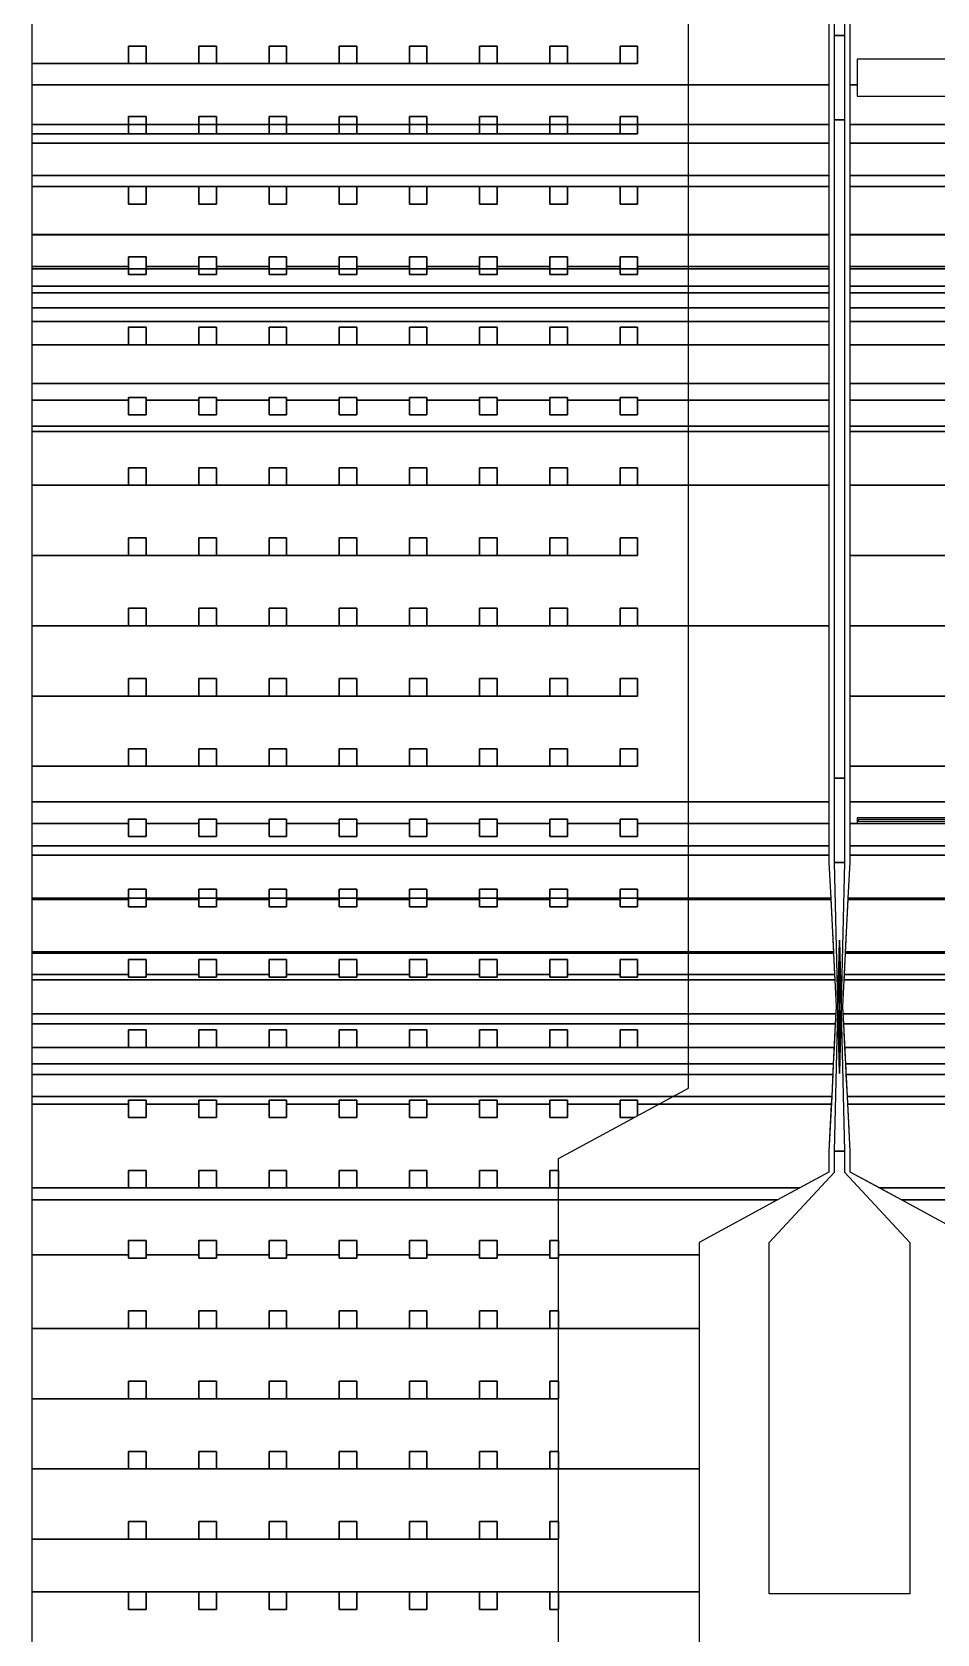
# Model space of a CAD drawing. Extents: x -3500 to 3500, y -3500 to 3500.
# Drawn here: x -3500 to -2211, y -2297 to -18 of the extents above; entities that cross this region are included whole.
import ezdxf

# ---------------------------------------------------------------- set-up
doc = ezdxf.new("R2010")
doc.units = 0
for name, color, linetype in [('L5D0', 3, 'CONTINUOUS'), ('L5D10', 1, 'CONTINUOUS'), ('L5D100', 7, 'CONTINUOUS'), ('L5D101', 6, 'CONTINUOUS'), ('L5D11', 2, 'CONTINUOUS'), ('L5D99', 4, 'CONTINUOUS')]:
    doc.layers.add(name, color=color, linetype=linetype)

# ---------------------------------------------------------------- blocks, each defined once
blk = doc.blocks.new('ground_main_5')
at = {"layer": 'L5D0'}
for points in [[(-3500, -149.2405), (-3500, 373.182), (-2365.09, 373.182), (-2365.09, -149.2405)], [(-3500, -221.622), (-3500, -149.2405), (-2365.09, -149.2405), (-2365.09, -221.622)], [(-3500, -305.463), (-3500, -221.622), (-2365.09, -221.622), (-2365.09, -305.463)], [(-3500, -354.306), (-3500, -305.463), (-2365.09, -305.463), (-2365.09, -354.306)], [(-3500, -388.5185), (-3500, -354.306), (-2365.09, -354.306), (-2365.09, -388.5185)], [(-3500, -429.2405), (-3500, -388.5185), (-2365.09, -388.5185), (-2365.09, -429.2405)], [(-3500, -517.6535), (-3500, -429.2405), (-2365.09, -429.2405), (-2365.09, -517.6535)], [(-3500, -578.2845), (-3500, -517.6535), (-2365.09, -517.6535), (-2365.09, -578.2845)], [(-3500, -1112.841), (-3500, -578.2845), (-2365.09, -578.2845), (-2365.09, -1112.841)], [(-3500, -1175.904), (-3500, -1112.841), (-2365.09, -1112.841), (-2365.09, -1175.904)], [(-3500, -1250.094), (-3500, -1175.904), (-2365.09, -1175.904), (-2365.09, -1199.5), (-2362.545, -1250.094)], [(-3500, -1328.456), (-3500, -1250.094), (-2362.545, -1250.094), (-2358.6035, -1328.456)], [(-3500, -1366.303), (-3500, -1328.456), (-2358.6035, -1328.456), (-2356.7, -1366.303)], [(-3500, -1429.1695), (-3500, -1366.303), (-2356.7, -1366.303), (-2354.766, -1404.75), (-2355.994, -1429.1695)], [(-3500, -1486.16), (-3500, -1429.1695), (-2355.994, -1429.1695), (-2358.861, -1486.16)], [(-3500, -1532.2335), (-3500, -1486.16), (-2358.861, -1486.16), (-2361.1785, -1532.2335)], [(-3500, -1679.6475), (-3500, -1532.2335), (-2361.1785, -1532.2335), (-2365.09, -1610), (-2365.09, -1640), (-2438.4025, -1679.6475)]]:
    blk.add_lwpolyline(points, close=True, dxfattribs=at)
for points in [[(-433.1625, -56.09), (-2324.91, -56.09), (-2324.91, -108.91), (-433.1625, -108.91)], [(-349.5085, -149.2405), (-2334.91, -149.2405), (-2334.91, 373.182)], [(-326.2395, -221.622), (-2334.91, -221.622), (-2334.91, -149.2405), (-349.5085, -149.2405)], [(-358.253, -305.463), (-2334.91, -305.463), (-2334.91, -221.622), (-326.2395, -221.622)], [(-1481.271, -354.306), (-2334.91, -354.306), (-2334.91, -305.463), (-358.253, -305.463)], [(-1525.5185, -388.5185), (-2334.91, -388.5185), (-2334.91, -354.306), (-1481.271, -354.306)], [(-1552.3925, -429.2405), (-2334.91, -429.2405), (-2334.91, -388.5185), (-1525.5185, -388.5185)], [(-1566.7085, -517.6535), (-2334.91, -517.6535), (-2334.91, -429.2405), (-1552.3925, -429.2405)], [(-1551.207, -578.2845), (-2334.91, -578.2845), (-2334.91, -517.6535), (-1566.7085, -517.6535)], [(374.429, -1112.841), (-2334.91, -1112.841), (-2334.91, -578.2845), (-1551.207, -578.2845)], [(-618.759, -1135.725), (-2324.91, -1135.725), (-2324.91, -1143.275), (-618.759, -1143.275)], [(-548.7305, -1175.904), (-2334.91, -1175.904), (-2334.91, -1112.841), (374.429, -1112.841)], [(-527.4825, -1250.094), (-2337.455, -1250.094), (-2334.91, -1199.5), (-2334.91, -1175.904), (-548.7305, -1175.904)], [(-583.027, -1328.456), (-2341.3965, -1328.456), (-2337.455, -1250.094), (-527.4825, -1250.094)], [(-1704.478, -1366.303), (-2343.3, -1366.303), (-2341.3965, -1328.456), (-583.027, -1328.456)], [(-1731.7785, -1429.1695), (-2344.006, -1429.1695), (-2345.234, -1404.75), (-2343.3, -1366.303), (-1704.478, -1366.303)], [(-1722.6335, -1486.16), (-2341.139, -1486.16), (-2344.006, -1429.1695), (-1731.7785, -1429.1695)], [(-1678.36, -1532.2335), (-2338.8215, -1532.2335), (-2341.139, -1486.16), (-1722.6335, -1486.16)], [(1377.7255, -1679.6475), (-2261.5975, -1679.6475), (-2334.91, -1640), (-2334.91, -1610), (-2338.8215, -1532.2335), (-1678.36, -1532.2335)], [(3500, -3500), (-3500, -3500), (-3500, -1679.6475), (-2438.4025, -1679.6475), (-2550, -1740), (-2550, -2440), (-2150, -2440), (-2150, -1740), (-2261.5975, -1679.6475), (1377.7255, -1679.6475)]]:
    blk.add_lwpolyline(points, dxfattribs=at)
blk = doc.blocks.new('TOP_main_5_Cheese_diff')
at = {"layer": 'L5D101'}
for points in [[(-3362.5, -62.5), (-3362.5, -37.5), (-3337.5, -37.5), (-3337.5, -62.5)], [(-3262.5, -62.5), (-3262.5, -37.5), (-3237.5, -37.5), (-3237.5, -62.5)], [(-3162.5, -62.5), (-3162.5, -37.5), (-3137.5, -37.5), (-3137.5, -62.5)], [(-3062.5, -62.5), (-3062.5, -37.5), (-3037.5, -37.5), (-3037.5, -62.5)], [(-2962.5, -62.5), (-2962.5, -37.5), (-2937.5, -37.5), (-2937.5, -62.5)], [(-2862.5, -62.5), (-2862.5, -37.5), (-2837.5, -37.5), (-2837.5, -62.5)], [(-2762.5, -62.5), (-2762.5, -37.5), (-2737.5, -37.5), (-2737.5, -62.5)], [(-2662.5, -62.5), (-2662.5, -37.5), (-2637.5, -37.5), (-2637.5, -62.5)], [(-3362.5, -162.5), (-3362.5, -137.5), (-3337.5, -137.5), (-3337.5, -162.5)], [(-3262.5, -162.5), (-3262.5, -137.5), (-3237.5, -137.5), (-3237.5, -162.5)], [(-3162.5, -162.5), (-3162.5, -137.5), (-3137.5, -137.5), (-3137.5, -162.5)], [(-3062.5, -162.5), (-3062.5, -137.5), (-3037.5, -137.5), (-3037.5, -162.5)], [(-2962.5, -162.5), (-2962.5, -137.5), (-2937.5, -137.5), (-2937.5, -162.5)], [(-2862.5, -162.5), (-2862.5, -137.5), (-2837.5, -137.5), (-2837.5, -162.5)], [(-2762.5, -162.5), (-2762.5, -137.5), (-2737.5, -137.5), (-2737.5, -162.5)], [(-2662.5, -162.5), (-2662.5, -137.5), (-2637.5, -137.5), (-2637.5, -162.5)], [(-3362.5, -262.5), (-3362.5, -237.5), (-3337.5, -237.5), (-3337.5, -262.5)], [(-3262.5, -262.5), (-3262.5, -237.5), (-3237.5, -237.5), (-3237.5, -262.5)], [(-3162.5, -262.5), (-3162.5, -237.5), (-3137.5, -237.5), (-3137.5, -262.5)], [(-3062.5, -262.5), (-3062.5, -237.5), (-3037.5, -237.5), (-3037.5, -262.5)], [(-2962.5, -262.5), (-2962.5, -237.5), (-2937.5, -237.5), (-2937.5, -262.5)], [(-2862.5, -262.5), (-2862.5, -237.5), (-2837.5, -237.5), (-2837.5, -262.5)], [(-2762.5, -262.5), (-2762.5, -237.5), (-2737.5, -237.5), (-2737.5, -262.5)], [(-2662.5, -262.5), (-2662.5, -237.5), (-2637.5, -237.5), (-2637.5, -262.5)], [(-3362.5, -362.5), (-3362.5, -337.5), (-3337.5, -337.5), (-3337.5, -362.5)], [(-3262.5, -362.5), (-3262.5, -337.5), (-3237.5, -337.5), (-3237.5, -362.5)], [(-3162.5, -362.5), (-3162.5, -337.5), (-3137.5, -337.5), (-3137.5, -362.5)], [(-3062.5, -362.5), (-3062.5, -337.5), (-3037.5, -337.5), (-3037.5, -362.5)], [(-2962.5, -362.5), (-2962.5, -337.5), (-2937.5, -337.5), (-2937.5, -362.5)], [(-2862.5, -362.5), (-2862.5, -337.5), (-2837.5, -337.5), (-2837.5, -362.5)], [(-2762.5, -362.5), (-2762.5, -337.5), (-2737.5, -337.5), (-2737.5, -362.5)], [(-2662.5, -362.5), (-2662.5, -337.5), (-2637.5, -337.5), (-2637.5, -362.5)], [(-3362.5, -462.5), (-3362.5, -437.5), (-3337.5, -437.5), (-3337.5, -462.5)], [(-3262.5, -462.5), (-3262.5, -437.5), (-3237.5, -437.5), (-3237.5, -462.5)], [(-3162.5, -462.5), (-3162.5, -437.5), (-3137.5, -437.5), (-3137.5, -462.5)], [(-3062.5, -462.5), (-3062.5, -437.5), (-3037.5, -437.5), (-3037.5, -462.5)], [(-2962.5, -462.5), (-2962.5, -437.5), (-2937.5, -437.5), (-2937.5, -462.5)], [(-2862.5, -462.5), (-2862.5, -437.5), (-2837.5, -437.5), (-2837.5, -462.5)], [(-2762.5, -462.5), (-2762.5, -437.5), (-2737.5, -437.5), (-2737.5, -462.5)], [(-2662.5, -462.5), (-2662.5, -437.5), (-2637.5, -437.5), (-2637.5, -462.5)], [(-3362.5, -562.5), (-3362.5, -537.5), (-3337.5, -537.5), (-3337.5, -562.5)], [(-3262.5, -562.5), (-3262.5, -537.5), (-3237.5, -537.5), (-3237.5, -562.5)], [(-3162.5, -562.5), (-3162.5, -537.5), (-3137.5, -537.5), (-3137.5, -562.5)], [(-3062.5, -562.5), (-3062.5, -537.5), (-3037.5, -537.5), (-3037.5, -562.5)], [(-2962.5, -562.5), (-2962.5, -537.5), (-2937.5, -537.5), (-2937.5, -562.5)], [(-2862.5, -562.5), (-2862.5, -537.5), (-2837.5, -537.5), (-2837.5, -562.5)], [(-2762.5, -562.5), (-2762.5, -537.5), (-2737.5, -537.5), (-2737.5, -562.5)], [(-2662.5, -562.5), (-2662.5, -537.5), (-2637.5, -537.5), (-2637.5, -562.5)], [(-3362.5, -662.5), (-3362.5, -637.5), (-3337.5, -637.5), (-3337.5, -662.5)], [(-3262.5, -662.5), (-3262.5, -637.5), (-3237.5, -637.5), (-3237.5, -662.5)], [(-3162.5, -662.5), (-3162.5, -637.5), (-3137.5, -637.5), (-3137.5, -662.5)], [(-3062.5, -662.5), (-3062.5, -637.5), (-3037.5, -637.5), (-3037.5, -662.5)], [(-2962.5, -662.5), (-2962.5, -637.5), (-2937.5, -637.5), (-2937.5, -662.5)], [(-2862.5, -662.5), (-2862.5, -637.5), (-2837.5, -637.5), (-2837.5, -662.5)], [(-2762.5, -662.5), (-2762.5, -637.5), (-2737.5, -637.5), (-2737.5, -662.5)], [(-2662.5, -662.5), (-2662.5, -637.5), (-2637.5, -637.5), (-2637.5, -662.5)], [(-3362.5, -762.5), (-3362.5, -737.5), (-3337.5, -737.5), (-3337.5, -762.5)], [(-3262.5, -762.5), (-3262.5, -737.5), (-3237.5, -737.5), (-3237.5, -762.5)], [(-3162.5, -762.5), (-3162.5, -737.5), (-3137.5, -737.5), (-3137.5, -762.5)], [(-3062.5, -762.5), (-3062.5, -737.5), (-3037.5, -737.5), (-3037.5, -762.5)], [(-2962.5, -762.5), (-2962.5, -737.5), (-2937.5, -737.5), (-2937.5, -762.5)], [(-2862.5, -762.5), (-2862.5, -737.5), (-2837.5, -737.5), (-2837.5, -762.5)], [(-2762.5, -762.5), (-2762.5, -737.5), (-2737.5, -737.5), (-2737.5, -762.5)], [(-2662.5, -762.5), (-2662.5, -737.5), (-2637.5, -737.5), (-2637.5, -762.5)], [(-3362.5, -862.5), (-3362.5, -837.5), (-3337.5, -837.5), (-3337.5, -862.5)], [(-3262.5, -862.5), (-3262.5, -837.5), (-3237.5, -837.5), (-3237.5, -862.5)], [(-3162.5, -862.5), (-3162.5, -837.5), (-3137.5, -837.5), (-3137.5, -862.5)], [(-3062.5, -862.5), (-3062.5, -837.5), (-3037.5, -837.5), (-3037.5, -862.5)], [(-2962.5, -862.5), (-2962.5, -837.5), (-2937.5, -837.5), (-2937.5, -862.5)], [(-2862.5, -862.5), (-2862.5, -837.5), (-2837.5, -837.5), (-2837.5, -862.5)], [(-2762.5, -862.5), (-2762.5, -837.5), (-2737.5, -837.5), (-2737.5, -862.5)], [(-2662.5, -862.5), (-2662.5, -837.5), (-2637.5, -837.5), (-2637.5, -862.5)], [(-3362.5, -962.5), (-3362.5, -937.5), (-3337.5, -937.5), (-3337.5, -962.5)], [(-3262.5, -962.5), (-3262.5, -937.5), (-3237.5, -937.5), (-3237.5, -962.5)], [(-3162.5, -962.5), (-3162.5, -937.5), (-3137.5, -937.5), (-3137.5, -962.5)], [(-3062.5, -962.5), (-3062.5, -937.5), (-3037.5, -937.5), (-3037.5, -962.5)], [(-2962.5, -962.5), (-2962.5, -937.5), (-2937.5, -937.5), (-2937.5, -962.5)], [(-2862.5, -962.5), (-2862.5, -937.5), (-2837.5, -937.5), (-2837.5, -962.5)], [(-2762.5, -962.5), (-2762.5, -937.5), (-2737.5, -937.5), (-2737.5, -962.5)], [(-2662.5, -962.5), (-2662.5, -937.5), (-2637.5, -937.5), (-2637.5, -962.5)], [(-3362.5, -1062.5), (-3362.5, -1037.5), (-3337.5, -1037.5), (-3337.5, -1062.5)], [(-3262.5, -1062.5), (-3262.5, -1037.5), (-3237.5, -1037.5), (-3237.5, -1062.5)], [(-3162.5, -1062.5), (-3162.5, -1037.5), (-3137.5, -1037.5), (-3137.5, -1062.5)], [(-3062.5, -1062.5), (-3062.5, -1037.5), (-3037.5, -1037.5), (-3037.5, -1062.5)], [(-2962.5, -1062.5), (-2962.5, -1037.5), (-2937.5, -1037.5), (-2937.5, -1062.5)], [(-2862.5, -1062.5), (-2862.5, -1037.5), (-2837.5, -1037.5), (-2837.5, -1062.5)], [(-2762.5, -1062.5), (-2762.5, -1037.5), (-2737.5, -1037.5), (-2737.5, -1062.5)], [(-2662.5, -1062.5), (-2662.5, -1037.5), (-2637.5, -1037.5), (-2637.5, -1062.5)], [(-3362.5, -1162.5), (-3362.5, -1137.5), (-3337.5, -1137.5), (-3337.5, -1162.5)], [(-3262.5, -1162.5), (-3262.5, -1137.5), (-3237.5, -1137.5), (-3237.5, -1162.5)], [(-3162.5, -1162.5), (-3162.5, -1137.5), (-3137.5, -1137.5), (-3137.5, -1162.5)], [(-3062.5, -1162.5), (-3062.5, -1137.5), (-3037.5, -1137.5), (-3037.5, -1162.5)], [(-2962.5, -1162.5), (-2962.5, -1137.5), (-2937.5, -1137.5), (-2937.5, -1162.5)], [(-2862.5, -1162.5), (-2862.5, -1137.5), (-2837.5, -1137.5), (-2837.5, -1162.5)], [(-2762.5, -1162.5), (-2762.5, -1137.5), (-2737.5, -1137.5), (-2737.5, -1162.5)], [(-2662.5, -1162.5), (-2662.5, -1137.5), (-2637.5, -1137.5), (-2637.5, -1162.5)], [(-3362.5, -1262.5), (-3362.5, -1237.5), (-3337.5, -1237.5), (-3337.5, -1262.5)], [(-3262.5, -1262.5), (-3262.5, -1237.5), (-3237.5, -1237.5), (-3237.5, -1262.5)], [(-3162.5, -1262.5), (-3162.5, -1237.5), (-3137.5, -1237.5), (-3137.5, -1262.5)], [(-3062.5, -1262.5), (-3062.5, -1237.5), (-3037.5, -1237.5), (-3037.5, -1262.5)], [(-2962.5, -1262.5), (-2962.5, -1237.5), (-2937.5, -1237.5), (-2937.5, -1262.5)], [(-2862.5, -1262.5), (-2862.5, -1237.5), (-2837.5, -1237.5), (-2837.5, -1262.5)], [(-2762.5, -1262.5), (-2762.5, -1237.5), (-2737.5, -1237.5), (-2737.5, -1262.5)], [(-2662.5, -1262.5), (-2662.5, -1237.5), (-2637.5, -1237.5), (-2637.5, -1262.5)], [(-3362.5, -1362.5), (-3362.5, -1337.5), (-3337.5, -1337.5), (-3337.5, -1362.5)], [(-3262.5, -1362.5), (-3262.5, -1337.5), (-3237.5, -1337.5), (-3237.5, -1362.5)], [(-3162.5, -1362.5), (-3162.5, -1337.5), (-3137.5, -1337.5), (-3137.5, -1362.5)], [(-3062.5, -1362.5), (-3062.5, -1337.5), (-3037.5, -1337.5), (-3037.5, -1362.5)], [(-2962.5, -1362.5), (-2962.5, -1337.5), (-2937.5, -1337.5), (-2937.5, -1362.5)], [(-2862.5, -1362.5), (-2862.5, -1337.5), (-2837.5, -1337.5), (-2837.5, -1362.5)], [(-2762.5, -1362.5), (-2762.5, -1337.5), (-2737.5, -1337.5), (-2737.5, -1362.5)], [(-2662.5, -1362.5), (-2662.5, -1337.5), (-2637.5, -1337.5), (-2637.5, -1362.5)], [(-3362.5, -1462.5), (-3362.5, -1437.5), (-3337.5, -1437.5), (-3337.5, -1462.5)], [(-3262.5, -1462.5), (-3262.5, -1437.5), (-3237.5, -1437.5), (-3237.5, -1462.5)], [(-3162.5, -1462.5), (-3162.5, -1437.5), (-3137.5, -1437.5), (-3137.5, -1462.5)], [(-3062.5, -1462.5), (-3062.5, -1437.5), (-3037.5, -1437.5), (-3037.5, -1462.5)], [(-2962.5, -1462.5), (-2962.5, -1437.5), (-2937.5, -1437.5), (-2937.5, -1462.5)], [(-2862.5, -1462.5), (-2862.5, -1437.5), (-2837.5, -1437.5), (-2837.5, -1462.5)], [(-2762.5, -1462.5), (-2762.5, -1437.5), (-2737.5, -1437.5), (-2737.5, -1462.5)], [(-2662.5, -1462.5), (-2662.5, -1437.5), (-2637.5, -1437.5), (-2637.5, -1462.5)], [(-3362.5, -1562.5), (-3362.5, -1537.5), (-3337.5, -1537.5), (-3337.5, -1562.5)], [(-3262.5, -1562.5), (-3262.5, -1537.5), (-3237.5, -1537.5), (-3237.5, -1562.5)], [(-3162.5, -1562.5), (-3162.5, -1537.5), (-3137.5, -1537.5), (-3137.5, -1562.5)], [(-3062.5, -1562.5), (-3062.5, -1537.5), (-3037.5, -1537.5), (-3037.5, -1562.5)], [(-2962.5, -1562.5), (-2962.5, -1537.5), (-2937.5, -1537.5), (-2937.5, -1562.5)], [(-2862.5, -1562.5), (-2862.5, -1537.5), (-2837.5, -1537.5), (-2837.5, -1562.5)], [(-2762.5, -1562.5), (-2762.5, -1537.5), (-2737.5, -1537.5), (-2737.5, -1562.5)], [(-2662.5, -1562.5), (-2662.5, -1537.5), (-2637.5, -1537.5), (-2637.5, -1559.9), (-2642.2, -1562.5)], [(-3362.5, -1662.5), (-3362.5, -1637.5), (-3337.5, -1637.5), (-3337.5, -1662.5)], [(-3262.5, -1662.5), (-3262.5, -1637.5), (-3237.5, -1637.5), (-3237.5, -1662.5)], [(-3162.5, -1662.5), (-3162.5, -1637.5), (-3137.5, -1637.5), (-3137.5, -1662.5)], [(-3062.5, -1662.5), (-3062.5, -1637.5), (-3037.5, -1637.5), (-3037.5, -1662.5)], [(-2962.5, -1662.5), (-2962.5, -1637.5), (-2937.5, -1637.5), (-2937.5, -1662.5)], [(-2862.5, -1662.5), (-2862.5, -1637.5), (-2837.5, -1637.5), (-2837.5, -1662.5)], [(-2762.5, -1662.5), (-2762.5, -1637.5), (-2750, -1637.5), (-2750, -1662.5)], [(-3362.5, -1762.5), (-3362.5, -1737.5), (-3337.5, -1737.5), (-3337.5, -1762.5)], [(-3262.5, -1762.5), (-3262.5, -1737.5), (-3237.5, -1737.5), (-3237.5, -1762.5)], [(-3162.5, -1762.5), (-3162.5, -1737.5), (-3137.5, -1737.5), (-3137.5, -1762.5)], [(-3062.5, -1762.5), (-3062.5, -1737.5), (-3037.5, -1737.5), (-3037.5, -1762.5)], [(-2962.5, -1762.5), (-2962.5, -1737.5), (-2937.5, -1737.5), (-2937.5, -1762.5)], [(-2862.5, -1762.5), (-2862.5, -1737.5), (-2837.5, -1737.5), (-2837.5, -1762.5)], [(-2762.5, -1762.5), (-2762.5, -1737.5), (-2750, -1737.5), (-2750, -1762.5)], [(-3362.5, -1862.5), (-3362.5, -1837.5), (-3337.5, -1837.5), (-3337.5, -1862.5)], [(-3262.5, -1862.5), (-3262.5, -1837.5), (-3237.5, -1837.5), (-3237.5, -1862.5)], [(-3162.5, -1862.5), (-3162.5, -1837.5), (-3137.5, -1837.5), (-3137.5, -1862.5)], [(-3062.5, -1862.5), (-3062.5, -1837.5), (-3037.5, -1837.5), (-3037.5, -1862.5)], [(-2962.5, -1862.5), (-2962.5, -1837.5), (-2937.5, -1837.5), (-2937.5, -1862.5)], [(-2862.5, -1862.5), (-2862.5, -1837.5), (-2837.5, -1837.5), (-2837.5, -1862.5)], [(-2762.5, -1862.5), (-2762.5, -1837.5), (-2750, -1837.5), (-2750, -1862.5)], [(-3362.5, -1962.5), (-3362.5, -1937.5), (-3337.5, -1937.5), (-3337.5, -1962.5)], [(-3262.5, -1962.5), (-3262.5, -1937.5), (-3237.5, -1937.5), (-3237.5, -1962.5)], [(-3162.5, -1962.5), (-3162.5, -1937.5), (-3137.5, -1937.5), (-3137.5, -1962.5)], [(-3062.5, -1962.5), (-3062.5, -1937.5), (-3037.5, -1937.5), (-3037.5, -1962.5)], [(-2962.5, -1962.5), (-2962.5, -1937.5), (-2937.5, -1937.5), (-2937.5, -1962.5)], [(-2862.5, -1962.5), (-2862.5, -1937.5), (-2837.5, -1937.5), (-2837.5, -1962.5)], [(-2762.5, -1962.5), (-2762.5, -1937.5), (-2750, -1937.5), (-2750, -1962.5)], [(-3362.5, -2062.5), (-3362.5, -2037.5), (-3337.5, -2037.5), (-3337.5, -2062.5)], [(-3262.5, -2062.5), (-3262.5, -2037.5), (-3237.5, -2037.5), (-3237.5, -2062.5)], [(-3162.5, -2062.5), (-3162.5, -2037.5), (-3137.5, -2037.5), (-3137.5, -2062.5)], [(-3062.5, -2062.5), (-3062.5, -2037.5), (-3037.5, -2037.5), (-3037.5, -2062.5)], [(-2962.5, -2062.5), (-2962.5, -2037.5), (-2937.5, -2037.5), (-2937.5, -2062.5)], [(-2862.5, -2062.5), (-2862.5, -2037.5), (-2837.5, -2037.5), (-2837.5, -2062.5)], [(-2762.5, -2062.5), (-2762.5, -2037.5), (-2750, -2037.5), (-2750, -2062.5)], [(-3362.5, -2162.5), (-3362.5, -2137.5), (-3337.5, -2137.5), (-3337.5, -2162.5)], [(-3262.5, -2162.5), (-3262.5, -2137.5), (-3237.5, -2137.5), (-3237.5, -2162.5)], [(-3162.5, -2162.5), (-3162.5, -2137.5), (-3137.5, -2137.5), (-3137.5, -2162.5)], [(-3062.5, -2162.5), (-3062.5, -2137.5), (-3037.5, -2137.5), (-3037.5, -2162.5)], [(-2962.5, -2162.5), (-2962.5, -2137.5), (-2937.5, -2137.5), (-2937.5, -2162.5)], [(-2862.5, -2162.5), (-2862.5, -2137.5), (-2837.5, -2137.5), (-2837.5, -2162.5)], [(-2762.5, -2162.5), (-2762.5, -2137.5), (-2750, -2137.5), (-2750, -2162.5)], [(-3362.5, -2262.5), (-3362.5, -2237.5), (-3337.5, -2237.5), (-3337.5, -2262.5)], [(-3262.5, -2262.5), (-3262.5, -2237.5), (-3237.5, -2237.5), (-3237.5, -2262.5)], [(-3162.5, -2262.5), (-3162.5, -2237.5), (-3137.5, -2237.5), (-3137.5, -2262.5)], [(-3062.5, -2262.5), (-3062.5, -2237.5), (-3037.5, -2237.5), (-3037.5, -2262.5)], [(-2962.5, -2262.5), (-2962.5, -2237.5), (-2937.5, -2237.5), (-2937.5, -2262.5)], [(-2862.5, -2262.5), (-2862.5, -2237.5), (-2837.5, -2237.5), (-2837.5, -2262.5)], [(-2762.5, -2262.5), (-2762.5, -2237.5), (-2750, -2237.5), (-2750, -2262.5)]]:
    blk.add_lwpolyline(points, close=True, dxfattribs=at)
blk = doc.blocks.new('TOP_main_5_Cheese_100')
at = {"layer": 'L5D100'}
for points in [[(-2365.09, 137.5), (-2365.09, -92.6675), (-3500, -92.6675), (-3500, -62.5), (-3362.5, -62.5), (-3337.5, -62.5), (-3262.5, -62.5), (-3237.5, -62.5), (-3162.5, -62.5), (-3137.5, -62.5), (-3062.5, -62.5), (-3037.5, -62.5), (-2962.5, -62.5), (-2937.5, -62.5), (-2862.5, -62.5), (-2837.5, -62.5), (-2762.5, -62.5), (-2737.5, -62.5), (-2662.5, -62.5), (-2637.5, -62.5), (-2637.5, -37.5), (-2662.5, -37.5), (-2662.5, -62.5), (-2737.5, -62.5), (-2737.5, -37.5), (-2762.5, -37.5), (-2762.5, -62.5), (-2837.5, -62.5), (-2837.5, -37.5), (-2862.5, -37.5), (-2862.5, -62.5), (-2937.5, -62.5), (-2937.5, -37.5), (-2962.5, -37.5), (-2962.5, -62.5), (-3037.5, -62.5), (-3037.5, -37.5), (-3062.5, -37.5), (-3062.5, -62.5), (-3137.5, -62.5), (-3137.5, -37.5), (-3162.5, -37.5), (-3162.5, -62.5), (-3237.5, -62.5), (-3237.5, -37.5), (-3262.5, -37.5), (-3262.5, -62.5), (-3337.5, -62.5), (-3337.5, -37.5), (-3362.5, -37.5), (-3362.5, -62.5), (-3500, -62.5), (-3500, 37.5)], [(-433.1625, -56.09), (-2324.91, -56.09), (-2324.91, -92.6675), (-2334.91, -92.6675), (-2334.91, 37.5)], [(-334.0035, -175.8345), (-2334.91, -175.8345), (-2334.91, -92.6675), (-2324.91, -92.6675), (-2324.91, -108.91), (-433.1625, -108.91)], [(-326.565, -237.5), (-2334.91, -237.5), (-2334.91, -175.8345), (-334.0035, -175.8345)], [(-358.839, -306.0335), (-2334.91, -306.0335), (-2334.91, -237.5), (-326.565, -237.5)], [(-2062.5, -351.1225), (-2334.91, -351.1225), (-2334.91, -306.0335), (-358.839, -306.0335)], [(-1516.2925, -379.1515), (-2334.91, -379.1515), (-2334.91, -351.1225), (-2062.5, -351.1225)], [(-1542.0485, -410.2095), (-2334.91, -410.2095), (-2334.91, -379.1515), (-1516.2925, -379.1515)], [(-2062.5, -462.5), (-2334.91, -462.5), (-2334.91, -410.2095), (-1542.0485, -410.2095)], [(-2062.5, -541.5405), (-2334.91, -541.5405), (-2334.91, -462.5), (-1563.418, -462.5)], [(-1547.131, -586.2035), (-2334.91, -586.2035), (-2334.91, -541.5405), (-2062.5, -541.5405)], [(-2062.5, -662.5), (-2334.91, -662.5), (-2334.91, -586.2035), (-1547.131, -586.2035)], [(-2062.5, -762.5), (-2334.91, -762.5), (-2334.91, -662.5), (-1451.988, -662.5)], [(-2062.5, -862.5), (-2334.91, -862.5), (-2334.91, -762.5), (-2062.5, -762.5)], [(-262.5, -1062.5), (-2334.91, -1062.5), (-2334.91, -962.5), (-262.5, -962.5)], [(-262.5, -962.5), (-2334.91, -962.5), (-2334.91, -862.5), (2334.91, -862.5)], [(-618.759, -1135.725), (-2324.91, -1135.725), (-2324.91, -1143.275), (-618.759, -1143.275)], [(-607.404, -1143.983), (-2334.91, -1143.983), (-2334.91, -1062.5), (-262.5, -1062.5)], [(-539.7135, -1188.7245), (-2334.91, -1188.7245), (-2334.91, -1143.983), (-607.404, -1143.983)], [(-527.622, -1251.975), (-2337.5495, -1251.975), (-2337.455, -1250.094), (-2334.91, -1199.5), (-2334.91, -1188.7245), (-539.7135, -1188.7245)], [(-578.504, -1326.39), (-2341.2925, -1326.39), (-2337.5495, -1251.975), (-527.622, -1251.975)], [(-2062.5, -1358.9795), (-2342.932, -1358.9795), (-2341.3965, -1328.456), (-2341.2925, -1326.39), (-578.504, -1326.39)], [(-1729.8865, -1414.7), (-2344.7335, -1414.7), (-2345.234, -1404.75), (-2343.3, -1366.303), (-2343.109, -1362.5), (-2342.932, -1358.9795), (-2062.5, -1358.9795)], [(-2062.5, -1462.5), (-2342.329, -1462.5), (-2344.006, -1429.1695), (-2344.7335, -1414.7), (-1729.8865, -1414.7)], [(-1714.049, -1501.025), (-2340.3915, -1501.025), (-2341.139, -1486.16), (-2342.329, -1462.5), (-1730.241, -1462.5)], [(-2062.5, -1543.275), (-2338.2665, -1543.275), (-2338.8215, -1532.2335), (-2340.3915, -1501.025), (-1714.049, -1501.025)], [(-1950, -1662.5), (-2293.3055, -1662.5), (-2334.91, -1640), (-2334.91, -1610), (-2337.4275, -1559.9465), (-2338.2665, -1543.275), (-2062.5, -1543.275)], [(-2150, -1740), (-2261.5975, -1679.6475), (-2293.3055, -1662.5), (1384.2705, -1662.5)], [(-3500, -2362.5), (-3500, -2237.5), (-3362.5, -2237.5), (-3362.5, -2262.5), (-3337.5, -2262.5), (-3337.5, -2237.5), (-3262.5, -2237.5), (-3262.5, -2262.5), (-3237.5, -2262.5), (-3237.5, -2237.5), (-3162.5, -2237.5), (-3162.5, -2262.5), (-3137.5, -2262.5), (-3137.5, -2237.5), (-3062.5, -2237.5), (-3062.5, -2262.5), (-3037.5, -2262.5), (-3037.5, -2237.5), (-2962.5, -2237.5), (-2962.5, -2262.5), (-2937.5, -2262.5), (-2937.5, -2237.5), (-2862.5, -2237.5), (-2862.5, -2262.5), (-2837.5, -2262.5), (-2837.5, -2237.5), (-2762.5, -2237.5), (-2762.5, -2262.5), (-2750, -2262.5), (-2750, -2237.5), (-2550, -2237.5), (-2550, -2362.5)]]:
    blk.add_lwpolyline(points, dxfattribs=at)
for points in [[(-3500, -175.8345), (-3500, -162.5), (-3362.5, -162.5), (-3337.5, -162.5), (-3262.5, -162.5), (-3237.5, -162.5), (-3162.5, -162.5), (-3137.5, -162.5), (-3062.5, -162.5), (-3037.5, -162.5), (-2962.5, -162.5), (-2937.5, -162.5), (-2862.5, -162.5), (-2837.5, -162.5), (-2762.5, -162.5), (-2737.5, -162.5), (-2662.5, -162.5), (-2637.5, -162.5), (-2637.5, -137.5), (-2662.5, -137.5), (-2662.5, -162.5), (-2737.5, -162.5), (-2737.5, -137.5), (-2762.5, -137.5), (-2762.5, -162.5), (-2837.5, -162.5), (-2837.5, -137.5), (-2862.5, -137.5), (-2862.5, -162.5), (-2937.5, -162.5), (-2937.5, -137.5), (-2962.5, -137.5), (-2962.5, -162.5), (-3037.5, -162.5), (-3037.5, -137.5), (-3062.5, -137.5), (-3062.5, -162.5), (-3137.5, -162.5), (-3137.5, -137.5), (-3162.5, -137.5), (-3162.5, -162.5), (-3237.5, -162.5), (-3237.5, -137.5), (-3262.5, -137.5), (-3262.5, -162.5), (-3337.5, -162.5), (-3337.5, -137.5), (-3362.5, -137.5), (-3362.5, -162.5), (-3500, -162.5), (-3500, -92.6675), (-2365.09, -92.6675), (-2365.09, -175.8345)], [(-3500, -237.5), (-3500, -175.8345), (-2365.09, -175.8345), (-2365.09, -237.5)], [(-3500, -306.0335), (-3500, -237.5), (-3362.5, -237.5), (-3362.5, -262.5), (-3337.5, -262.5), (-3337.5, -237.5), (-3262.5, -237.5), (-3262.5, -262.5), (-3237.5, -262.5), (-3237.5, -237.5), (-3162.5, -237.5), (-3162.5, -262.5), (-3137.5, -262.5), (-3137.5, -237.5), (-3062.5, -237.5), (-3062.5, -262.5), (-3037.5, -262.5), (-3037.5, -237.5), (-2962.5, -237.5), (-2962.5, -262.5), (-2937.5, -262.5), (-2937.5, -237.5), (-2862.5, -237.5), (-2862.5, -262.5), (-2837.5, -262.5), (-2837.5, -237.5), (-2762.5, -237.5), (-2762.5, -262.5), (-2737.5, -262.5), (-2737.5, -237.5), (-2662.5, -237.5), (-2662.5, -262.5), (-2637.5, -262.5), (-2637.5, -237.5), (-2365.09, -237.5), (-2365.09, -306.0335)], [(-3500, -351.1225), (-3500, -306.0335), (-2365.09, -306.0335), (-2365.09, -351.1225), (-2637.5, -351.1225), (-2637.5, -337.5), (-2662.5, -337.5), (-2662.5, -351.1225), (-2737.5, -351.1225), (-2737.5, -337.5), (-2762.5, -337.5), (-2762.5, -351.1225), (-2837.5, -351.1225), (-2837.5, -337.5), (-2862.5, -337.5), (-2862.5, -351.1225), (-2937.5, -351.1225), (-2937.5, -337.5), (-2962.5, -337.5), (-2962.5, -351.1225), (-3037.5, -351.1225), (-3037.5, -337.5), (-3062.5, -337.5), (-3062.5, -351.1225), (-3137.5, -351.1225), (-3137.5, -337.5), (-3162.5, -337.5), (-3162.5, -351.1225), (-3237.5, -351.1225), (-3237.5, -337.5), (-3262.5, -337.5), (-3262.5, -351.1225), (-3337.5, -351.1225), (-3337.5, -337.5), (-3362.5, -337.5), (-3362.5, -351.1225)], [(-3500, -379.1515), (-3500, -351.1225), (-3362.5, -351.1225), (-3362.5, -362.5), (-3337.5, -362.5), (-3337.5, -351.1225), (-3262.5, -351.1225), (-3262.5, -362.5), (-3237.5, -362.5), (-3237.5, -351.1225), (-3162.5, -351.1225), (-3162.5, -362.5), (-3137.5, -362.5), (-3137.5, -351.1225), (-3062.5, -351.1225), (-3062.5, -362.5), (-3037.5, -362.5), (-3037.5, -351.1225), (-2962.5, -351.1225), (-2962.5, -362.5), (-2937.5, -362.5), (-2937.5, -351.1225), (-2862.5, -351.1225), (-2862.5, -362.5), (-2837.5, -362.5), (-2837.5, -351.1225), (-2762.5, -351.1225), (-2762.5, -362.5), (-2737.5, -362.5), (-2737.5, -351.1225), (-2662.5, -351.1225), (-2662.5, -362.5), (-2637.5, -362.5), (-2637.5, -351.1225), (-2365.09, -351.1225), (-2365.09, -379.1515)], [(-3500, -410.2095), (-3500, -379.1515), (-2365.09, -379.1515), (-2365.09, -410.2095)], [(-3500, -462.5), (-3500, -410.2095), (-2365.09, -410.2095), (-2365.09, -462.5), (-2637.5, -462.5), (-2637.5, -437.5), (-2662.5, -437.5), (-2662.5, -462.5), (-2737.5, -462.5), (-2737.5, -437.5), (-2762.5, -437.5), (-2762.5, -462.5), (-2837.5, -462.5), (-2837.5, -437.5), (-2862.5, -437.5), (-2862.5, -462.5), (-2937.5, -462.5), (-2937.5, -437.5), (-2962.5, -437.5), (-2962.5, -462.5), (-3037.5, -462.5), (-3037.5, -437.5), (-3062.5, -437.5), (-3062.5, -462.5), (-3137.5, -462.5), (-3137.5, -437.5), (-3162.5, -437.5), (-3162.5, -462.5), (-3237.5, -462.5), (-3237.5, -437.5), (-3262.5, -437.5), (-3262.5, -462.5), (-3337.5, -462.5), (-3337.5, -437.5), (-3362.5, -437.5), (-3362.5, -462.5)], [(-3500, -541.5405), (-3500, -462.5), (-2365.09, -462.5), (-2365.09, -541.5405), (-2637.5, -541.5405), (-2637.5, -537.5), (-2662.5, -537.5), (-2662.5, -541.5405), (-2737.5, -541.5405), (-2737.5, -537.5), (-2762.5, -537.5), (-2762.5, -541.5405), (-2837.5, -541.5405), (-2837.5, -537.5), (-2862.5, -537.5), (-2862.5, -541.5405), (-2937.5, -541.5405), (-2937.5, -537.5), (-2962.5, -537.5), (-2962.5, -541.5405), (-3037.5, -541.5405), (-3037.5, -537.5), (-3062.5, -537.5), (-3062.5, -541.5405), (-3137.5, -541.5405), (-3137.5, -537.5), (-3162.5, -537.5), (-3162.5, -541.5405), (-3237.5, -541.5405), (-3237.5, -537.5), (-3262.5, -537.5), (-3262.5, -541.5405), (-3337.5, -541.5405), (-3337.5, -537.5), (-3362.5, -537.5), (-3362.5, -541.5405)], [(-3500, -586.2035), (-3500, -541.5405), (-3362.5, -541.5405), (-3362.5, -562.5), (-3337.5, -562.5), (-3337.5, -541.5405), (-3262.5, -541.5405), (-3262.5, -562.5), (-3237.5, -562.5), (-3237.5, -541.5405), (-3162.5, -541.5405), (-3162.5, -562.5), (-3137.5, -562.5), (-3137.5, -541.5405), (-3062.5, -541.5405), (-3062.5, -562.5), (-3037.5, -562.5), (-3037.5, -541.5405), (-2962.5, -541.5405), (-2962.5, -562.5), (-2937.5, -562.5), (-2937.5, -541.5405), (-2862.5, -541.5405), (-2862.5, -562.5), (-2837.5, -562.5), (-2837.5, -541.5405), (-2762.5, -541.5405), (-2762.5, -562.5), (-2737.5, -562.5), (-2737.5, -541.5405), (-2662.5, -541.5405), (-2662.5, -562.5), (-2637.5, -562.5), (-2637.5, -541.5405), (-2365.09, -541.5405), (-2365.09, -586.2035)], [(-3500, -662.5), (-3500, -586.2035), (-2365.09, -586.2035), (-2365.09, -662.5), (-2637.5, -662.5), (-2637.5, -637.5), (-2662.5, -637.5), (-2662.5, -662.5), (-2737.5, -662.5), (-2737.5, -637.5), (-2762.5, -637.5), (-2762.5, -662.5), (-2837.5, -662.5), (-2837.5, -637.5), (-2862.5, -637.5), (-2862.5, -662.5), (-2937.5, -662.5), (-2937.5, -637.5), (-2962.5, -637.5), (-2962.5, -662.5), (-3037.5, -662.5), (-3037.5, -637.5), (-3062.5, -637.5), (-3062.5, -662.5), (-3137.5, -662.5), (-3137.5, -637.5), (-3162.5, -637.5), (-3162.5, -662.5), (-3237.5, -662.5), (-3237.5, -637.5), (-3262.5, -637.5), (-3262.5, -662.5), (-3337.5, -662.5), (-3337.5, -637.5), (-3362.5, -637.5), (-3362.5, -662.5)], [(-3500, -862.5), (-3500, -762.5), (-3362.5, -762.5), (-3337.5, -762.5), (-3262.5, -762.5), (-3237.5, -762.5), (-3162.5, -762.5), (-3137.5, -762.5), (-3062.5, -762.5), (-3037.5, -762.5), (-2962.5, -762.5), (-2937.5, -762.5), (-2862.5, -762.5), (-2837.5, -762.5), (-2762.5, -762.5), (-2737.5, -762.5), (-2662.5, -762.5), (-2637.5, -762.5), (-2637.5, -737.5), (-2662.5, -737.5), (-2662.5, -762.5), (-2737.5, -762.5), (-2737.5, -737.5), (-2762.5, -737.5), (-2762.5, -762.5), (-2837.5, -762.5), (-2837.5, -737.5), (-2862.5, -737.5), (-2862.5, -762.5), (-2937.5, -762.5), (-2937.5, -737.5), (-2962.5, -737.5), (-2962.5, -762.5), (-3037.5, -762.5), (-3037.5, -737.5), (-3062.5, -737.5), (-3062.5, -762.5), (-3137.5, -762.5), (-3137.5, -737.5), (-3162.5, -737.5), (-3162.5, -762.5), (-3237.5, -762.5), (-3237.5, -737.5), (-3262.5, -737.5), (-3262.5, -762.5), (-3337.5, -762.5), (-3337.5, -737.5), (-3362.5, -737.5), (-3362.5, -762.5), (-3500, -762.5), (-3500, -662.5), (-2365.09, -662.5), (-2365.09, -862.5), (-2637.5, -862.5), (-2637.5, -837.5), (-2662.5, -837.5), (-2662.5, -862.5), (-2737.5, -862.5), (-2737.5, -837.5), (-2762.5, -837.5), (-2762.5, -862.5), (-2837.5, -862.5), (-2837.5, -837.5), (-2862.5, -837.5), (-2862.5, -862.5), (-2937.5, -862.5), (-2937.5, -837.5), (-2962.5, -837.5), (-2962.5, -862.5), (-3037.5, -862.5), (-3037.5, -837.5), (-3062.5, -837.5), (-3062.5, -862.5), (-3137.5, -862.5), (-3137.5, -837.5), (-3162.5, -837.5), (-3162.5, -862.5), (-3237.5, -862.5), (-3237.5, -837.5), (-3262.5, -837.5), (-3262.5, -862.5), (-3337.5, -862.5), (-3337.5, -837.5), (-3362.5, -837.5), (-3362.5, -862.5)], [(-3500, -1143.983), (-3500, -1062.5), (-3362.5, -1062.5), (-3337.5, -1062.5), (-3262.5, -1062.5), (-3237.5, -1062.5), (-3162.5, -1062.5), (-3137.5, -1062.5), (-3062.5, -1062.5), (-3037.5, -1062.5), (-2962.5, -1062.5), (-2937.5, -1062.5), (-2862.5, -1062.5), (-2837.5, -1062.5), (-2762.5, -1062.5), (-2737.5, -1062.5), (-2662.5, -1062.5), (-2637.5, -1062.5), (-2637.5, -1037.5), (-2662.5, -1037.5), (-2662.5, -1062.5), (-2737.5, -1062.5), (-2737.5, -1037.5), (-2762.5, -1037.5), (-2762.5, -1062.5), (-2837.5, -1062.5), (-2837.5, -1037.5), (-2862.5, -1037.5), (-2862.5, -1062.5), (-2937.5, -1062.5), (-2937.5, -1037.5), (-2962.5, -1037.5), (-2962.5, -1062.5), (-3037.5, -1062.5), (-3037.5, -1037.5), (-3062.5, -1037.5), (-3062.5, -1062.5), (-3137.5, -1062.5), (-3137.5, -1037.5), (-3162.5, -1037.5), (-3162.5, -1062.5), (-3237.5, -1062.5), (-3237.5, -1037.5), (-3262.5, -1037.5), (-3262.5, -1062.5), (-3337.5, -1062.5), (-3337.5, -1037.5), (-3362.5, -1037.5), (-3362.5, -1062.5), (-3500, -1062.5), (-3500, -962.5), (-3362.5, -962.5), (-3337.5, -962.5), (-3262.5, -962.5), (-3237.5, -962.5), (-3162.5, -962.5), (-3137.5, -962.5), (-3062.5, -962.5), (-3037.5, -962.5), (-2962.5, -962.5), (-2937.5, -962.5), (-2862.5, -962.5), (-2837.5, -962.5), (-2762.5, -962.5), (-2737.5, -962.5), (-2662.5, -962.5), (-2637.5, -962.5), (-2637.5, -937.5), (-2662.5, -937.5), (-2662.5, -962.5), (-2737.5, -962.5), (-2737.5, -937.5), (-2762.5, -937.5), (-2762.5, -962.5), (-2837.5, -962.5), (-2837.5, -937.5), (-2862.5, -937.5), (-2862.5, -962.5), (-2937.5, -962.5), (-2937.5, -937.5), (-2962.5, -937.5), (-2962.5, -962.5), (-3037.5, -962.5), (-3037.5, -937.5), (-3062.5, -937.5), (-3062.5, -962.5), (-3137.5, -962.5), (-3137.5, -937.5), (-3162.5, -937.5), (-3162.5, -962.5), (-3237.5, -962.5), (-3237.5, -937.5), (-3262.5, -937.5), (-3262.5, -962.5), (-3337.5, -962.5), (-3337.5, -937.5), (-3362.5, -937.5), (-3362.5, -962.5), (-3500, -962.5), (-3500, -862.5), (-2365.09, -862.5), (-2365.09, -1143.983), (-2637.5, -1143.983), (-2637.5, -1137.5), (-2662.5, -1137.5), (-2662.5, -1143.983), (-2737.5, -1143.983), (-2737.5, -1137.5), (-2762.5, -1137.5), (-2762.5, -1143.983), (-2837.5, -1143.983), (-2837.5, -1137.5), (-2862.5, -1137.5), (-2862.5, -1143.983), (-2937.5, -1143.983), (-2937.5, -1137.5), (-2962.5, -1137.5), (-2962.5, -1143.983), (-3037.5, -1143.983), (-3037.5, -1137.5), (-3062.5, -1137.5), (-3062.5, -1143.983), (-3137.5, -1143.983), (-3137.5, -1137.5), (-3162.5, -1137.5), (-3162.5, -1143.983), (-3237.5, -1143.983), (-3237.5, -1137.5), (-3262.5, -1137.5), (-3262.5, -1143.983), (-3337.5, -1143.983), (-3337.5, -1137.5), (-3362.5, -1137.5), (-3362.5, -1143.983)], [(-3500, -1188.7245), (-3500, -1143.983), (-3362.5, -1143.983), (-3362.5, -1162.5), (-3337.5, -1162.5), (-3337.5, -1143.983), (-3262.5, -1143.983), (-3262.5, -1162.5), (-3237.5, -1162.5), (-3237.5, -1143.983), (-3162.5, -1143.983), (-3162.5, -1162.5), (-3137.5, -1162.5), (-3137.5, -1143.983), (-3062.5, -1143.983), (-3062.5, -1162.5), (-3037.5, -1162.5), (-3037.5, -1143.983), (-2962.5, -1143.983), (-2962.5, -1162.5), (-2937.5, -1162.5), (-2937.5, -1143.983), (-2862.5, -1143.983), (-2862.5, -1162.5), (-2837.5, -1162.5), (-2837.5, -1143.983), (-2762.5, -1143.983), (-2762.5, -1162.5), (-2737.5, -1162.5), (-2737.5, -1143.983), (-2662.5, -1143.983), (-2662.5, -1162.5), (-2637.5, -1162.5), (-2637.5, -1143.983), (-2365.09, -1143.983), (-2365.09, -1188.7245)], [(-3500, -1251.975), (-3500, -1188.7245), (-2365.09, -1188.7245), (-2365.09, -1199.5), (-2362.545, -1250.094), (-2362.4505, -1251.975), (-2637.5, -1251.975), (-2637.5, -1237.5), (-2662.5, -1237.5), (-2662.5, -1251.975), (-2737.5, -1251.975), (-2737.5, -1237.5), (-2762.5, -1237.5), (-2762.5, -1251.975), (-2837.5, -1251.975), (-2837.5, -1237.5), (-2862.5, -1237.5), (-2862.5, -1251.975), (-2937.5, -1251.975), (-2937.5, -1237.5), (-2962.5, -1237.5), (-2962.5, -1251.975), (-3037.5, -1251.975), (-3037.5, -1237.5), (-3062.5, -1237.5), (-3062.5, -1251.975), (-3137.5, -1251.975), (-3137.5, -1237.5), (-3162.5, -1237.5), (-3162.5, -1251.975), (-3237.5, -1251.975), (-3237.5, -1237.5), (-3262.5, -1237.5), (-3262.5, -1251.975), (-3337.5, -1251.975), (-3337.5, -1237.5), (-3362.5, -1237.5), (-3362.5, -1251.975)], [(-3500, -1326.39), (-3500, -1251.975), (-3362.5, -1251.975), (-3362.5, -1262.5), (-3337.5, -1262.5), (-3337.5, -1251.975), (-3262.5, -1251.975), (-3262.5, -1262.5), (-3237.5, -1262.5), (-3237.5, -1251.975), (-3162.5, -1251.975), (-3162.5, -1262.5), (-3137.5, -1262.5), (-3137.5, -1251.975), (-3062.5, -1251.975), (-3062.5, -1262.5), (-3037.5, -1262.5), (-3037.5, -1251.975), (-2962.5, -1251.975), (-2962.5, -1262.5), (-2937.5, -1262.5), (-2937.5, -1251.975), (-2862.5, -1251.975), (-2862.5, -1262.5), (-2837.5, -1262.5), (-2837.5, -1251.975), (-2762.5, -1251.975), (-2762.5, -1262.5), (-2737.5, -1262.5), (-2737.5, -1251.975), (-2662.5, -1251.975), (-2662.5, -1262.5), (-2637.5, -1262.5), (-2637.5, -1251.975), (-2362.4505, -1251.975), (-2358.7075, -1326.39)], [(-3500, -1358.9795), (-3500, -1326.39), (-2358.7075, -1326.39), (-2358.6035, -1328.456), (-2357.068, -1358.9795), (-2637.5, -1358.9795), (-2637.5, -1337.5), (-2662.5, -1337.5), (-2662.5, -1358.9795), (-2737.5, -1358.9795), (-2737.5, -1337.5), (-2762.5, -1337.5), (-2762.5, -1358.9795), (-2837.5, -1358.9795), (-2837.5, -1337.5), (-2862.5, -1337.5), (-2862.5, -1358.9795), (-2937.5, -1358.9795), (-2937.5, -1337.5), (-2962.5, -1337.5), (-2962.5, -1358.9795), (-3037.5, -1358.9795), (-3037.5, -1337.5), (-3062.5, -1337.5), (-3062.5, -1358.9795), (-3137.5, -1358.9795), (-3137.5, -1337.5), (-3162.5, -1337.5), (-3162.5, -1358.9795), (-3237.5, -1358.9795), (-3237.5, -1337.5), (-3262.5, -1337.5), (-3262.5, -1358.9795), (-3337.5, -1358.9795), (-3337.5, -1337.5), (-3362.5, -1337.5), (-3362.5, -1358.9795)], [(-3500, -1414.7), (-3500, -1358.9795), (-3362.5, -1358.9795), (-3362.5, -1362.5), (-3337.5, -1362.5), (-3337.5, -1358.9795), (-3262.5, -1358.9795), (-3262.5, -1362.5), (-3237.5, -1362.5), (-3237.5, -1358.9795), (-3162.5, -1358.9795), (-3162.5, -1362.5), (-3137.5, -1362.5), (-3137.5, -1358.9795), (-3062.5, -1358.9795), (-3062.5, -1362.5), (-3037.5, -1362.5), (-3037.5, -1358.9795), (-2962.5, -1358.9795), (-2962.5, -1362.5), (-2937.5, -1362.5), (-2937.5, -1358.9795), (-2862.5, -1358.9795), (-2862.5, -1362.5), (-2837.5, -1362.5), (-2837.5, -1358.9795), (-2762.5, -1358.9795), (-2762.5, -1362.5), (-2737.5, -1362.5), (-2737.5, -1358.9795), (-2662.5, -1358.9795), (-2662.5, -1362.5), (-2637.5, -1362.5), (-2637.5, -1358.9795), (-2357.068, -1358.9795), (-2356.7, -1366.303), (-2354.766, -1404.75), (-2355.2665, -1414.7)], [(-3500, -1462.5), (-3500, -1414.7), (-2355.2665, -1414.7), (-2355.994, -1429.1695), (-2357.671, -1462.5), (-2637.5, -1462.5), (-2637.5, -1437.5), (-2662.5, -1437.5), (-2662.5, -1462.5), (-2737.5, -1462.5), (-2737.5, -1437.5), (-2762.5, -1437.5), (-2762.5, -1462.5), (-2837.5, -1462.5), (-2837.5, -1437.5), (-2862.5, -1437.5), (-2862.5, -1462.5), (-2937.5, -1462.5), (-2937.5, -1437.5), (-2962.5, -1437.5), (-2962.5, -1462.5), (-3037.5, -1462.5), (-3037.5, -1437.5), (-3062.5, -1437.5), (-3062.5, -1462.5), (-3137.5, -1462.5), (-3137.5, -1437.5), (-3162.5, -1437.5), (-3162.5, -1462.5), (-3237.5, -1462.5), (-3237.5, -1437.5), (-3262.5, -1437.5), (-3262.5, -1462.5), (-3337.5, -1462.5), (-3337.5, -1437.5), (-3362.5, -1437.5), (-3362.5, -1462.5)], [(-3500, -1501.025), (-3500, -1462.5), (-2357.671, -1462.5), (-2358.861, -1486.16), (-2359.6085, -1501.025)], [(-3500, -1543.275), (-3500, -1501.025), (-2359.6085, -1501.025), (-2361.1785, -1532.2335), (-2361.7335, -1543.275), (-2637.5, -1543.275), (-2637.5, -1537.5), (-2662.5, -1537.5), (-2662.5, -1543.275), (-2737.5, -1543.275), (-2737.5, -1537.5), (-2762.5, -1537.5), (-2762.5, -1543.275), (-2837.5, -1543.275), (-2837.5, -1537.5), (-2862.5, -1537.5), (-2862.5, -1543.275), (-2937.5, -1543.275), (-2937.5, -1537.5), (-2962.5, -1537.5), (-2962.5, -1543.275), (-3037.5, -1543.275), (-3037.5, -1537.5), (-3062.5, -1537.5), (-3062.5, -1543.275), (-3137.5, -1543.275), (-3137.5, -1537.5), (-3162.5, -1537.5), (-3162.5, -1543.275), (-3237.5, -1543.275), (-3237.5, -1537.5), (-3262.5, -1537.5), (-3262.5, -1543.275), (-3337.5, -1543.275), (-3337.5, -1537.5), (-3362.5, -1537.5), (-3362.5, -1543.275)], [(-3500, -1662.5), (-3500, -1543.275), (-3362.5, -1543.275), (-3362.5, -1562.5), (-3337.5, -1562.5), (-3337.5, -1543.275), (-3262.5, -1543.275), (-3262.5, -1562.5), (-3237.5, -1562.5), (-3237.5, -1543.275), (-3162.5, -1543.275), (-3162.5, -1562.5), (-3137.5, -1562.5), (-3137.5, -1543.275), (-3062.5, -1543.275), (-3062.5, -1562.5), (-3037.5, -1562.5), (-3037.5, -1543.275), (-2962.5, -1543.275), (-2962.5, -1562.5), (-2937.5, -1562.5), (-2937.5, -1543.275), (-2862.5, -1543.275), (-2862.5, -1562.5), (-2837.5, -1562.5), (-2837.5, -1543.275), (-2762.5, -1543.275), (-2762.5, -1562.5), (-2737.5, -1562.5), (-2737.5, -1543.275), (-2662.5, -1543.275), (-2662.5, -1562.5), (-2642.221, -1562.5), (-2637.5, -1559.9465), (-2637.5, -1543.275), (-2361.7335, -1543.275), (-2365.09, -1610), (-2365.09, -1640), (-2406.695, -1662.5), (-2750, -1662.5), (-2750, -1637.5), (-2762.5, -1637.5), (-2762.5, -1662.5), (-2837.5, -1662.5), (-2837.5, -1637.5), (-2862.5, -1637.5), (-2862.5, -1662.5), (-2937.5, -1662.5), (-2937.5, -1637.5), (-2962.5, -1637.5), (-2962.5, -1662.5), (-3037.5, -1662.5), (-3037.5, -1637.5), (-3062.5, -1637.5), (-3062.5, -1662.5), (-3137.5, -1662.5), (-3137.5, -1637.5), (-3162.5, -1637.5), (-3162.5, -1662.5), (-3237.5, -1662.5), (-3237.5, -1637.5), (-3262.5, -1637.5), (-3262.5, -1662.5), (-3337.5, -1662.5), (-3337.5, -1637.5), (-3362.5, -1637.5), (-3362.5, -1662.5)], [(-3500, -1757.914), (-3500, -1662.5), (-2406.695, -1662.5), (-2438.4025, -1679.6475), (-2550, -1740), (-2550, -1757.914), (-2750, -1757.914), (-2750, -1737.5), (-2762.5, -1737.5), (-2762.5, -1757.914), (-2837.5, -1757.914), (-2837.5, -1737.5), (-2862.5, -1737.5), (-2862.5, -1757.914), (-2937.5, -1757.914), (-2937.5, -1737.5), (-2962.5, -1737.5), (-2962.5, -1757.914), (-3037.5, -1757.914), (-3037.5, -1737.5), (-3062.5, -1737.5), (-3062.5, -1757.914), (-3137.5, -1757.914), (-3137.5, -1737.5), (-3162.5, -1737.5), (-3162.5, -1757.914), (-3237.5, -1757.914), (-3237.5, -1737.5), (-3262.5, -1737.5), (-3262.5, -1757.914), (-3337.5, -1757.914), (-3337.5, -1737.5), (-3362.5, -1737.5), (-3362.5, -1757.914)], [(-3500, -1862.5), (-3500, -1757.914), (-3362.5, -1757.914), (-3362.5, -1762.5), (-3337.5, -1762.5), (-3337.5, -1757.914), (-3262.5, -1757.914), (-3262.5, -1762.5), (-3237.5, -1762.5), (-3237.5, -1757.914), (-3162.5, -1757.914), (-3162.5, -1762.5), (-3137.5, -1762.5), (-3137.5, -1757.914), (-3062.5, -1757.914), (-3062.5, -1762.5), (-3037.5, -1762.5), (-3037.5, -1757.914), (-2962.5, -1757.914), (-2962.5, -1762.5), (-2937.5, -1762.5), (-2937.5, -1757.914), (-2862.5, -1757.914), (-2862.5, -1762.5), (-2837.5, -1762.5), (-2837.5, -1757.914), (-2762.5, -1757.914), (-2762.5, -1762.5), (-2750, -1762.5), (-2750, -1757.914), (-2550, -1757.914), (-2550, -1862.5), (-2750, -1862.5), (-2750, -1837.5), (-2762.5, -1837.5), (-2762.5, -1862.5), (-2837.5, -1862.5), (-2837.5, -1837.5), (-2862.5, -1837.5), (-2862.5, -1862.5), (-2937.5, -1862.5), (-2937.5, -1837.5), (-2962.5, -1837.5), (-2962.5, -1862.5), (-3037.5, -1862.5), (-3037.5, -1837.5), (-3062.5, -1837.5), (-3062.5, -1862.5), (-3137.5, -1862.5), (-3137.5, -1837.5), (-3162.5, -1837.5), (-3162.5, -1862.5), (-3237.5, -1862.5), (-3237.5, -1837.5), (-3262.5, -1837.5), (-3262.5, -1862.5), (-3337.5, -1862.5), (-3337.5, -1837.5), (-3362.5, -1837.5), (-3362.5, -1862.5)], [(-3500, -2062.5), (-3500, -1962.5), (-3362.5, -1962.5), (-3337.5, -1962.5), (-3262.5, -1962.5), (-3237.5, -1962.5), (-3162.5, -1962.5), (-3137.5, -1962.5), (-3062.5, -1962.5), (-3037.5, -1962.5), (-2962.5, -1962.5), (-2937.5, -1962.5), (-2862.5, -1962.5), (-2837.5, -1962.5), (-2762.5, -1962.5), (-2750, -1962.5), (-2750, -1937.5), (-2762.5, -1937.5), (-2762.5, -1962.5), (-2837.5, -1962.5), (-2837.5, -1937.5), (-2862.5, -1937.5), (-2862.5, -1962.5), (-2937.5, -1962.5), (-2937.5, -1937.5), (-2962.5, -1937.5), (-2962.5, -1962.5), (-3037.5, -1962.5), (-3037.5, -1937.5), (-3062.5, -1937.5), (-3062.5, -1962.5), (-3137.5, -1962.5), (-3137.5, -1937.5), (-3162.5, -1937.5), (-3162.5, -1962.5), (-3237.5, -1962.5), (-3237.5, -1937.5), (-3262.5, -1937.5), (-3262.5, -1962.5), (-3337.5, -1962.5), (-3337.5, -1937.5), (-3362.5, -1937.5), (-3362.5, -1962.5), (-3500, -1962.5), (-3500, -1862.5), (-2550, -1862.5), (-2550, -2062.5), (-2750, -2062.5), (-2750, -2037.5), (-2762.5, -2037.5), (-2762.5, -2062.5), (-2837.5, -2062.5), (-2837.5, -2037.5), (-2862.5, -2037.5), (-2862.5, -2062.5), (-2937.5, -2062.5), (-2937.5, -2037.5), (-2962.5, -2037.5), (-2962.5, -2062.5), (-3037.5, -2062.5), (-3037.5, -2037.5), (-3062.5, -2037.5), (-3062.5, -2062.5), (-3137.5, -2062.5), (-3137.5, -2037.5), (-3162.5, -2037.5), (-3162.5, -2062.5), (-3237.5, -2062.5), (-3237.5, -2037.5), (-3262.5, -2037.5), (-3262.5, -2062.5), (-3337.5, -2062.5), (-3337.5, -2037.5), (-3362.5, -2037.5), (-3362.5, -2062.5)], [(-3500, -2237.5), (-3500, -2162.5), (-3362.5, -2162.5), (-3337.5, -2162.5), (-3262.5, -2162.5), (-3237.5, -2162.5), (-3162.5, -2162.5), (-3137.5, -2162.5), (-3062.5, -2162.5), (-3037.5, -2162.5), (-2962.5, -2162.5), (-2937.5, -2162.5), (-2862.5, -2162.5), (-2837.5, -2162.5), (-2762.5, -2162.5), (-2750, -2162.5), (-2750, -2137.5), (-2762.5, -2137.5), (-2762.5, -2162.5), (-2837.5, -2162.5), (-2837.5, -2137.5), (-2862.5, -2137.5), (-2862.5, -2162.5), (-2937.5, -2162.5), (-2937.5, -2137.5), (-2962.5, -2137.5), (-2962.5, -2162.5), (-3037.5, -2162.5), (-3037.5, -2137.5), (-3062.5, -2137.5), (-3062.5, -2162.5), (-3137.5, -2162.5), (-3137.5, -2137.5), (-3162.5, -2137.5), (-3162.5, -2162.5), (-3237.5, -2162.5), (-3237.5, -2137.5), (-3262.5, -2137.5), (-3262.5, -2162.5), (-3337.5, -2162.5), (-3337.5, -2137.5), (-3362.5, -2137.5), (-3362.5, -2162.5), (-3500, -2162.5), (-3500, -2062.5), (-2550, -2062.5), (-2550, -2237.5)]]:
    blk.add_lwpolyline(points, close=True, dxfattribs=at)
blk = doc.blocks.new('TOP_main_5')
at = {"layer": 'L5D10'}
blk.add_lwpolyline([(-2450, -2240), (-2450, -1740), (-2357.09, -1640), (-2357.09, -1640), (-2357.09, -1610), (-2342.91, -1610), (-2342.91, -1640), (-2250, -1740), (-2250, -2240)], close=True, dxfattribs=at)
at = {"layer": 'L5D11'}
for points in [[(-2357.09, -22.5), (-2357.09, 764.5), (-2342.91, 764.5), (-2342.91, -22.5)], [(-2357.09, -142.5), (-2357.09, -22.5), (-2342.91, -22.5), (-2342.91, -142.5)], [(-2357.09, -1079.5), (-2357.09, -142.5), (-2342.91, -142.5), (-2342.91, -1079.5)], [(-2357.09, -1199.5), (-2357.09, -1079.5), (-2342.91, -1079.5), (-2342.91, -1199.5)], [(-2322.91, -1141.275), (-2322.91, -1137.725), (-1725.8405, -1137.725), (-1725.8405, -1141.275)], [(-2357.09, -1610), (-2350, -1310), (-2350, -1499.5), (-2357.09, -1199.5), (-2342.91, -1199.5), (-2350, -1499.5), (-2350, -1310), (-2342.91, -1610)]]:
    blk.add_lwpolyline(points, close=True, dxfattribs=at)
for name in ['ground_main_5', 'TOP_main_5_Cheese_100', 'TOP_main_5_Cheese_diff']:
    blk.add_blockref(name, (0, 0))
blk = doc.blocks.new('TOP_main_5_NoCheese_99')
at = {"layer": 'L5D99'}
blk.add_lwpolyline([(-1950, -2640), (-2750, -2640), (-2750, -2640), (-2750, -1620.787), (-2565.09, -1520.787), (-2565.09, 2307.09)], dxfattribs=at)
blk = doc.blocks.new('TOP_main')
for name in ['TOP_main_5', 'TOP_main_5_NoCheese_99']:
    blk.add_blockref(name, (0, 0))

msp = doc.modelspace()

# ---------------------------------------------------------------- block references
msp.add_blockref('TOP_main', (0, 0))

doc.saveas('drawing.dxf')
